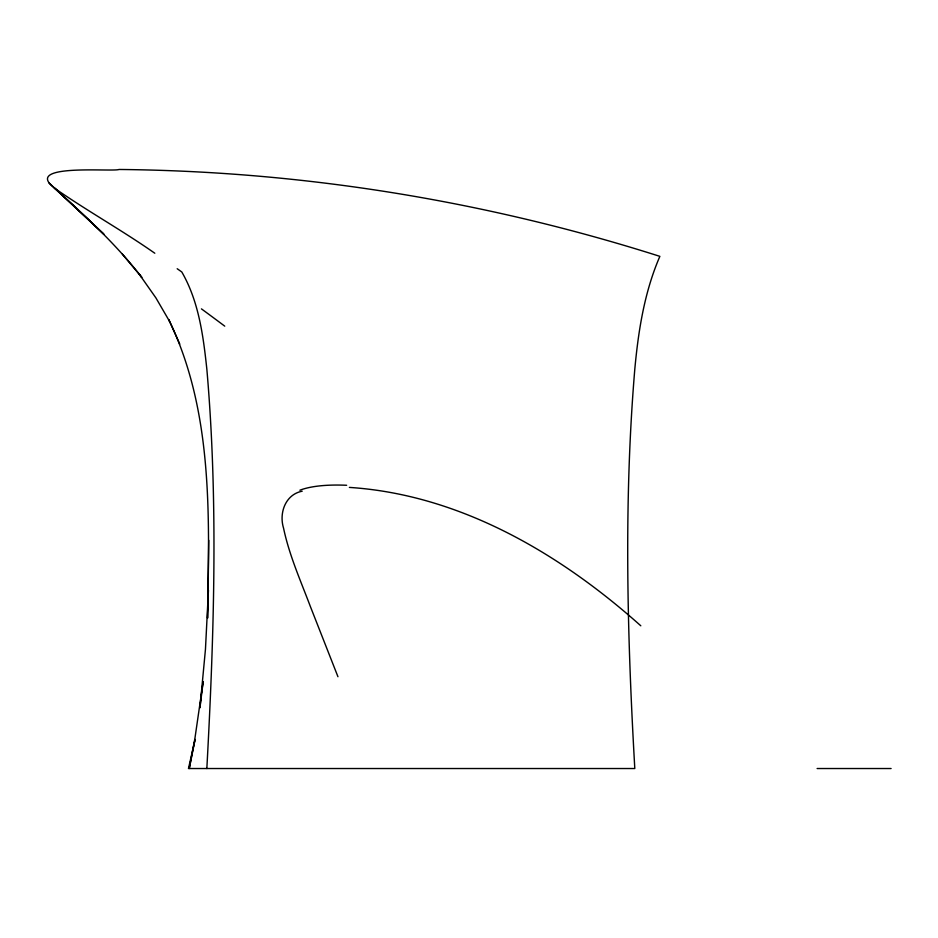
<?xml version="1.0" encoding="UTF-8"?>
<svg xmlns="http://www.w3.org/2000/svg" width="938" height="938" viewBox="0 0 938 938"><rect width="100%" height="100%" fill="white"/><g stroke="black" fill="none" stroke-linecap="round" stroke-linejoin="round"><path stroke-width="1.41" d="M208.728 540.311L207.579 618.13C209.256 518.093 213.559 412.157 168.828 319.752L179.768 344.047M208.447 590.283L205.457 649.284L199.946 707.862L203.171 681.563L194.87 738.722L189.253 768.527L195.104 739.414L188.456 768.527L634.803 768.527C627.194 635.601 623.664 501.982 634.803 369.15C638.356 330.739 644.418 291.988 659.871 256.355C485.227 200.779 302.259 171.185 118.985 169.473C112.677 172.135 19.112 162.731 56.116 189.288C88.36 211.589 122.69 230.725 154.805 253.237M206.841 768.527C214.028 635.601 218.402 501.959 206.841 369.15C203.276 335.898 198.833 301.415 181.784 271.961L177.188 268.725M302.2 491.195C285.34 494.432 278.891 513.086 283.546 528.117C289.221 555.214 300.617 580.669 310.349 606.464L337.95 676.72M817.115 768.527L891.1 768.527M349.382 487.408C459.831 494.584 559.892 553.479 640.806 625.798M48.835 182.734L103.848 234.137L54.287 187.881C85.264 215.904 116.124 244.314 141.814 277.413L122.374 254.128M139.504 274.564L155.919 297.909L169.45 321.195M299.867 490.211A134.544 41.366 15.4 0 1 346.65 485.274M201.436 308.872A1432.643 164.42 45.3 0 1 224.745 326.154"/></g></svg>
